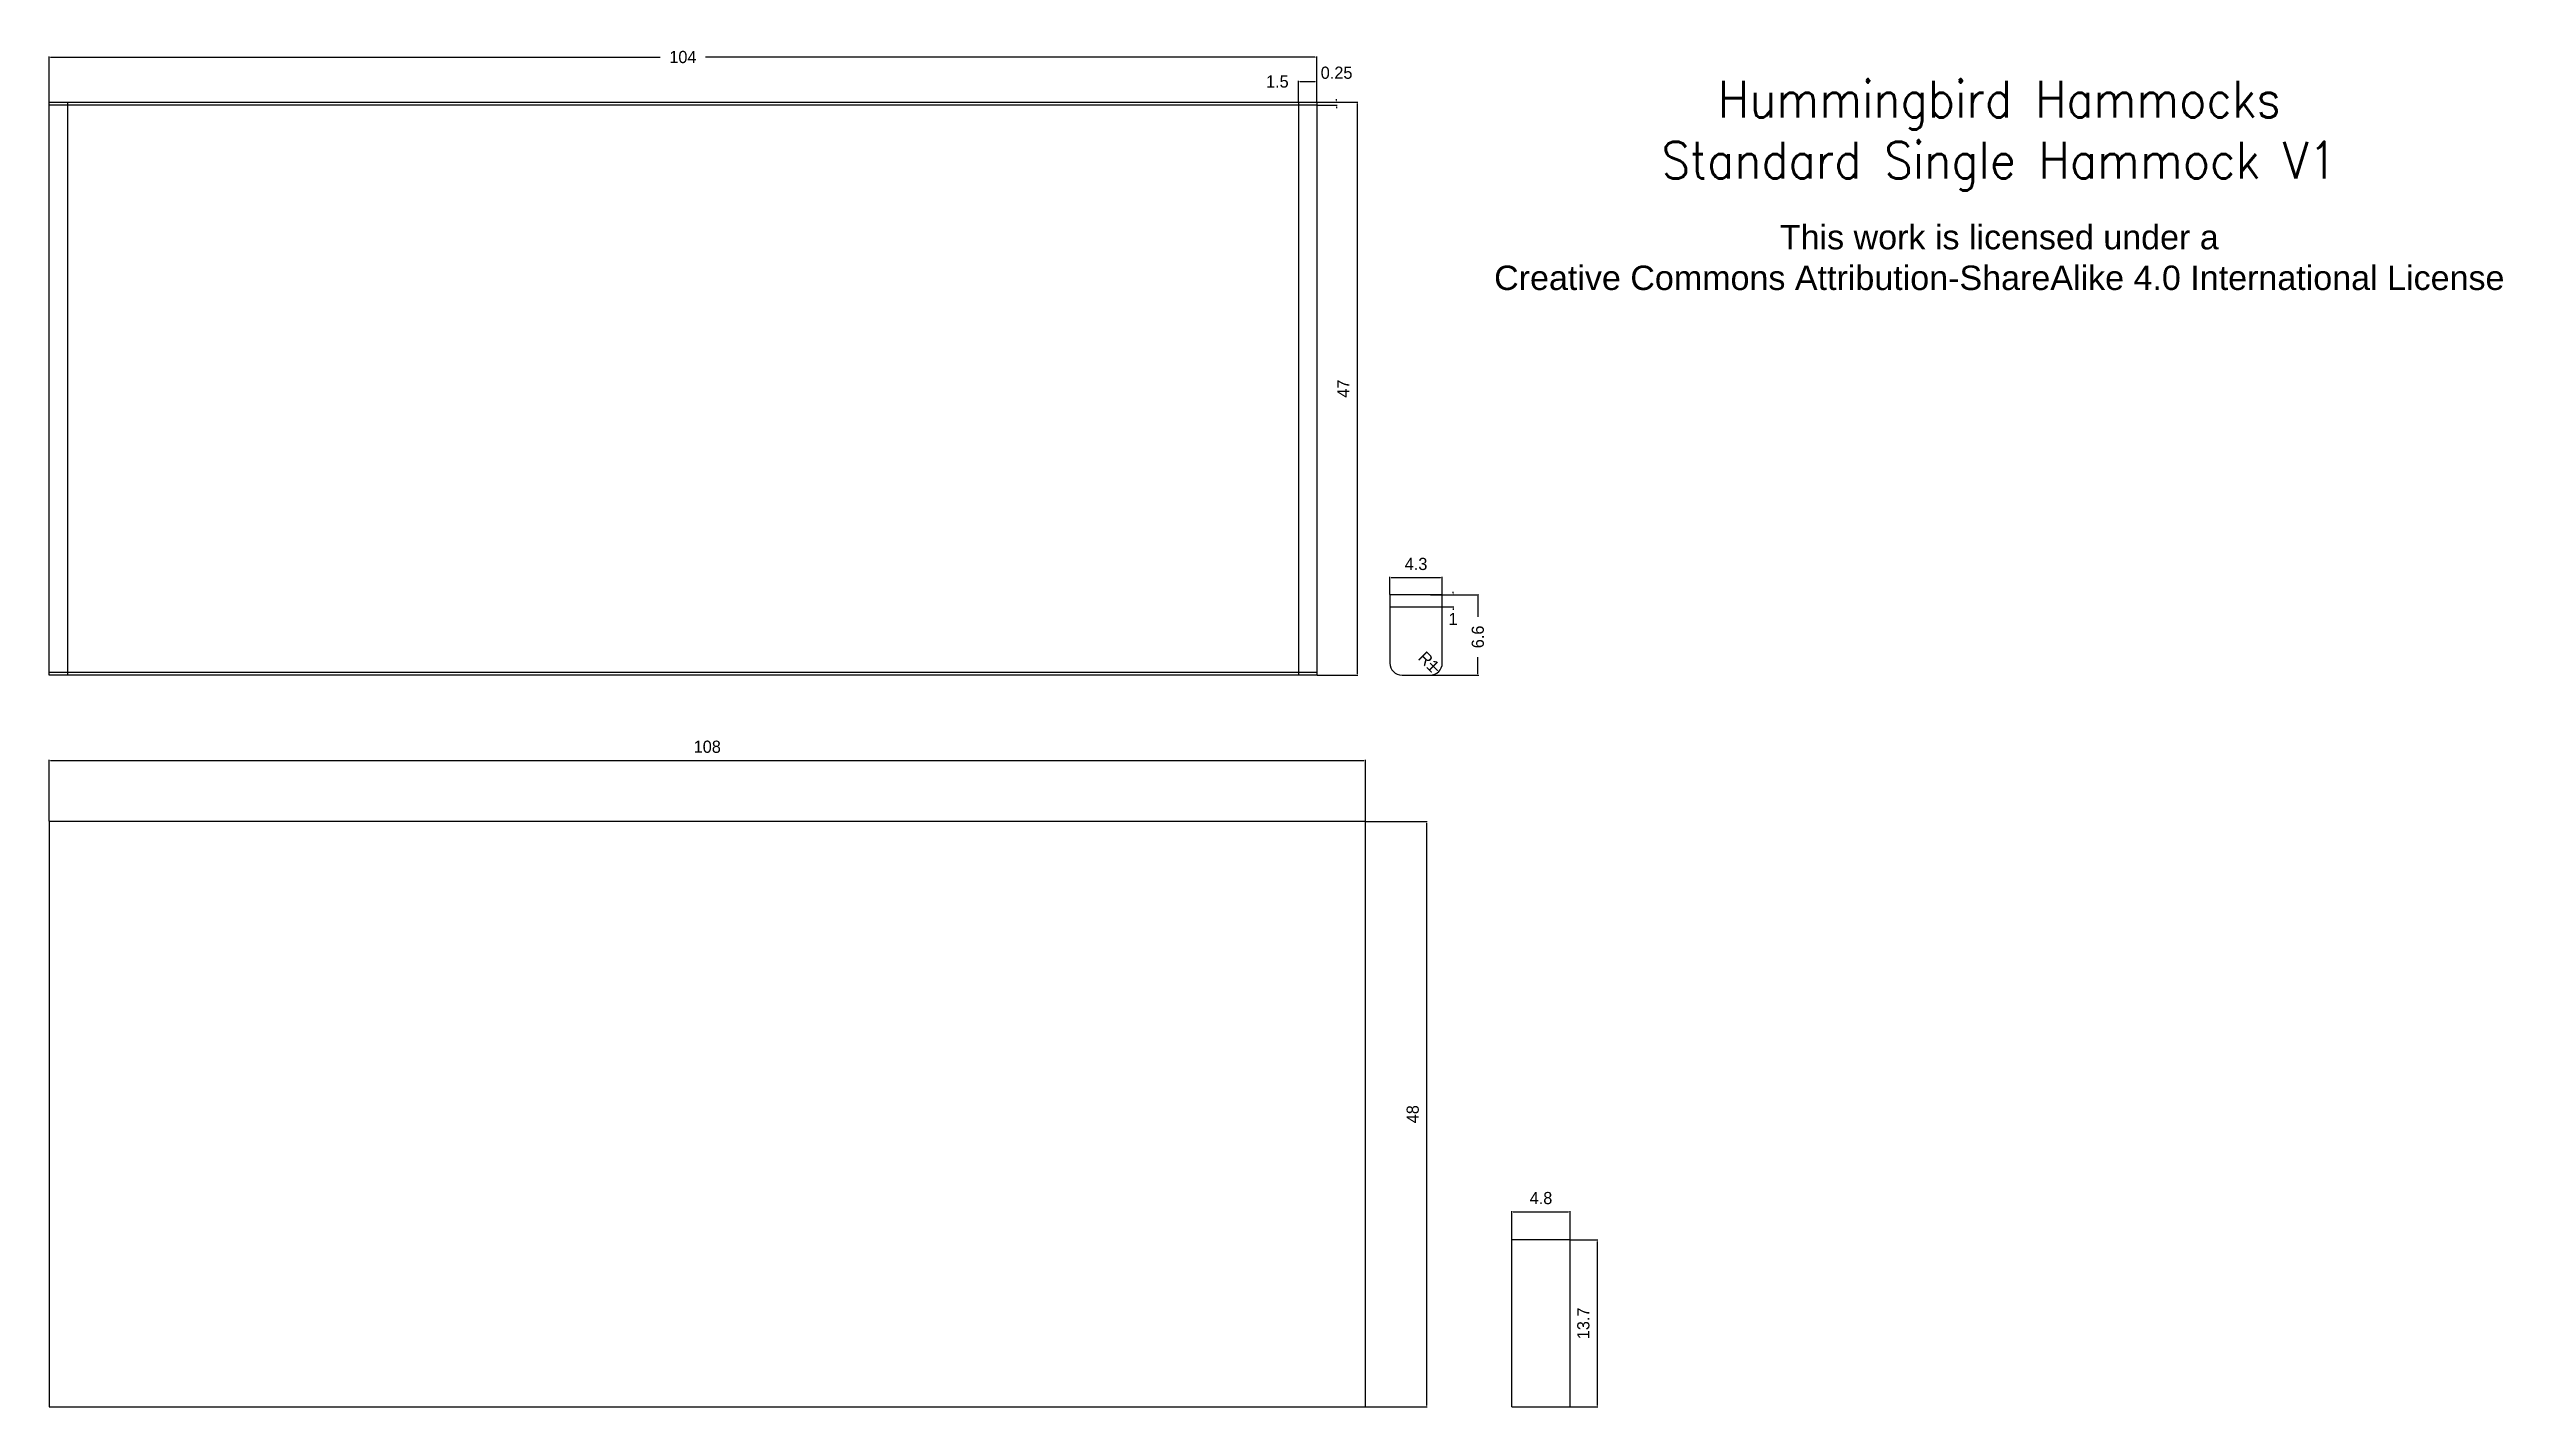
# Model space of a CAD drawing. Header units: inches. Extents: x 0 to 201, y 0 to 111.
import ezdxf

# ---------------------------------------------------------------- set-up
doc = ezdxf.new("R2010")
doc.units = ezdxf.units.IN
doc.header["$MEASUREMENT"] = 0
doc.layers.get('0').update_dxf_attribs({"color": 178, "lineweight": 25, "true_color": 0x000000})
doc.layers.get('Defpoints').update_dxf_attribs({"true_color": 0xffffff})
for name, color, linetype, true_color in [('Bag Cut Size', 6, 'Continuous', 0xff00ff), ('Cut Size', 1, 'Continuous', 0xff0000), ('Dimensions', 4, 'Continuous', 0x00ffff), ('Finished Bag', 3, 'Continuous', 0x00ff00), ('Finished Hammock', 5, 'Continuous', 0x0000ff)]:
    doc.layers.add(name, color=color, linetype=linetype, true_color=true_color)
doc.styles.add('QCADDimTextStyle', font='txt')
doc.styles.add('textstyle0', font='Standard')
doc.styles.add('textstyle1', font='Standard')
doc.dimstyles.new('QCADDimStyle', dxfattribs={"dimtxt": 1, "dimasz": 0.125, "dimexe": 0.0625, "dimexo": 0.03125, "dimtad": 1, "dimtoh": 1, "dimdec": 4, "dimzin": 0, "dimdsep": 46, "dimtxsty": 'QCADDimTextStyle', "dimcen": 0.09, "dimadec": 0, "dimazin": 0, "dimtfac": 1, "dimtdec": 4, "dimtofl": 0, "dimtmove": 0, "dimatfit": 3, "dimfxl": 1, "dimtolj": 1, "dimtzin": 0, "dimarcsym": 0})

# ---------------------------------------------------------------- blocks, each defined once
blk = doc.blocks.new('*D1')
at = {"layer": 'Defpoints', "color": 0}
for p in [(104, 110.69), (0, 107), (104, 107)]:
    blk.add_point(p, dxfattribs=at)
at = {"layer": 'Dimensions', "color": 0, "lineweight": -2}
for p, q in [((0, 107.03), (0, 110.75)), ((104, 107.03), (104, 110.75)), ((0.12, 110.69), (50.14, 110.69)), ((103.88, 110.69), (53.86, 110.69))]:
    blk.add_line(p, q, dxfattribs=at)
at = {"layer": 'Dimensions', "color": 0}
for points in [[(0.12, 110.71), (0.12, 110.67), (0, 110.69)], [(103.88, 110.67), (103.88, 110.71), (104, 110.69)]]:
    blk.add_solid(points, dxfattribs=at)
at = {"layer": 'Dimensions', "color": 0, "insert": (52, 110.69), "char_height": 1, "attachment_point": 5, "style": 'QCADDimTextStyle'}
blk.add_mtext('\\A1;104', dxfattribs=at)
blk = doc.blocks.new('*D2')
at = {"layer": 'Defpoints', "color": 0}
for p in [(102.5, 107), (104, 108.68), (104, 107)]:
    blk.add_point(p, dxfattribs=at)
at = {"layer": 'Dimensions', "color": 0, "lineweight": -2}
for p, q in [((102.5, 107.03), (102.5, 108.74)), ((104, 107.03), (104, 108.74)), ((102.62, 108.68), (103.88, 108.68))]:
    blk.add_line(p, q, dxfattribs=at)
at = {"layer": 'Dimensions', "color": 0}
for points in [[(102.62, 108.7), (102.62, 108.66), (102.5, 108.68)], [(103.88, 108.66), (103.88, 108.7), (104, 108.68)]]:
    blk.add_solid(points, dxfattribs=at)
at = {"layer": 'Dimensions', "color": 0, "insert": (100.77, 108.68), "char_height": 1, "attachment_point": 5, "style": 'QCADDimTextStyle'}
blk.add_mtext('\\A1;1.5', dxfattribs=at)
blk = doc.blocks.new('*D3')
at = {"layer": 'Defpoints', "color": 0}
for p in [(104, 107), (104, 106.75), (105.63, 106.75)]:
    blk.add_point(p, dxfattribs=at)
at = {"layer": 'Dimensions', "color": 0, "lineweight": -2}
for p, q in [((104.03, 107), (105.69, 107)), ((104.03, 106.75), (105.69, 106.75)), ((105.63, 107.12), (105.63, 107.25)), ((105.63, 106.62), (105.63, 106.5))]:
    blk.add_line(p, q, dxfattribs=at)
at = {"layer": 'Dimensions', "color": 0}
for points in [[(105.61, 107.12), (105.65, 107.12), (105.63, 107)], [(105.65, 106.62), (105.61, 106.62), (105.63, 106.75)]]:
    blk.add_solid(points, dxfattribs=at)
at = {"layer": 'Dimensions', "color": 0, "insert": (105.63, 109.4), "char_height": 1, "attachment_point": 5, "style": 'QCADDimTextStyle'}
blk.add_mtext('\\A1;0.25', dxfattribs=at)
blk = doc.blocks.new('*D4')
at = {"layer": 'Defpoints', "color": 0}
for p in [(104, 107), (104, 60), (107.31, 60)]:
    blk.add_point(p, dxfattribs=at)
at = {"layer": 'Dimensions', "color": 0, "lineweight": -2}
for p, q in [((104.03, 107), (107.37, 107)), ((107.31, 106.88), (107.31, 60.12)), ((104.03, 60), (107.37, 60))]:
    blk.add_line(p, q, dxfattribs=at)
at = {"layer": 'Dimensions', "color": 0}
for points in [[(107.33, 106.88), (107.29, 106.88), (107.31, 107)], [(107.29, 60.12), (107.33, 60.12), (107.31, 60)]]:
    blk.add_solid(points, dxfattribs=at)
at = {"layer": 'Dimensions', "color": 0, "insert": (106.18, 83.5), "char_height": 1, "attachment_point": 5, "rotation": 90, "style": 'QCADDimTextStyle'}
blk.add_mtext('\\A1;47', dxfattribs=at)
blk = doc.blocks.new('*D5')
at = {"layer": 'Defpoints', "color": 0}
for p in [(110, 66.6), (114.3, 68), (114.3, 66.6)]:
    blk.add_point(p, dxfattribs=at)
at = {"layer": 'Dimensions', "color": 0, "lineweight": -2}
for p, q in [((110, 66.63), (110, 68.06)), ((110.12, 68), (114.17, 68)), ((114.3, 66.63), (114.3, 68.06))]:
    blk.add_line(p, q, dxfattribs=at)
at = {"layer": 'Dimensions', "color": 0}
for points in [[(110.12, 68.02), (110.12, 67.98), (110, 68)], [(114.17, 67.98), (114.17, 68.02), (114.3, 68)]]:
    blk.add_solid(points, dxfattribs=at)
at = {"layer": 'Dimensions', "color": 0, "insert": (112.15, 69.12), "char_height": 1, "attachment_point": 5, "style": 'QCADDimTextStyle'}
blk.add_mtext('\\A1;4.3', dxfattribs=at)
blk = doc.blocks.new('*D6')
at = {"layer": 'Defpoints', "color": 0}
for p in [(113.3, 66.6), (117.22, 66.6), (113.3, 60)]:
    blk.add_point(p, dxfattribs=at)
at = {"layer": 'Dimensions', "color": 0, "lineweight": -2}
for p, q in [((113.33, 66.6), (117.29, 66.6)), ((117.22, 66.47), (117.22, 64.79)), ((117.22, 60.12), (117.22, 61.49)), ((113.33, 60), (117.29, 60))]:
    blk.add_line(p, q, dxfattribs=at)
at = {"layer": 'Dimensions', "color": 0}
for points in [[(117.25, 66.47), (117.2, 66.47), (117.22, 66.6)], [(117.2, 60.12), (117.25, 60.12), (117.22, 60)]]:
    blk.add_solid(points, dxfattribs=at)
at = {"layer": 'Dimensions', "color": 0, "insert": (117.22, 63.14), "char_height": 1, "attachment_point": 5, "rotation": 90, "style": 'QCADDimTextStyle'}
blk.add_mtext('\\A1;6.6', dxfattribs=at)
blk = doc.blocks.new('*D7')
at = {"layer": 'Defpoints', "color": 0}
for p in [(114.3, 66.6), (114.3, 65.6), (115.19, 65.6)]:
    blk.add_point(p, dxfattribs=at)
at = {"layer": 'Dimensions', "color": 0, "lineweight": -2}
for p, q in [((114.33, 66.6), (115.25, 66.6)), ((115.19, 66.72), (115.19, 66.85)), ((114.33, 65.6), (115.25, 65.6)), ((115.19, 65.47), (115.19, 65.35))]:
    blk.add_line(p, q, dxfattribs=at)
at = {"layer": 'Dimensions', "color": 0}
for points in [[(115.17, 66.72), (115.21, 66.72), (115.19, 66.6)], [(115.21, 65.47), (115.17, 65.47), (115.19, 65.6)]]:
    blk.add_solid(points, dxfattribs=at)
at = {"layer": 'Dimensions', "color": 0, "insert": (115.19, 64.61), "char_height": 1, "attachment_point": 5, "style": 'QCADDimTextStyle'}
blk.add_mtext('\\A1;1', dxfattribs=at)
blk = doc.blocks.new('*D8')
at = {"layer": 'Defpoints', "color": 0}
for p in [(113.3, 61), (114.01, 60.29)]:
    blk.add_point(p, dxfattribs=at)
at = {"layer": 'Dimensions', "color": 0, "lineweight": -2}
blk.add_line((113.92, 60.38), (113.3, 61), dxfattribs=at)
at = {"layer": 'Dimensions', "color": 0}
blk.add_solid([(113.9, 60.37), (113.93, 60.4), (114.01, 60.29)], dxfattribs=at)
at = {"layer": 'Dimensions', "color": 0, "insert": (113.2, 61.1), "char_height": 1, "attachment_point": 5, "rotation": 315, "style": 'QCADDimTextStyle'}
blk.add_mtext('\\A1;R1', dxfattribs=at)
blk = doc.blocks.new('*D9')
at = {"layer": 'Defpoints', "color": 0}
for p in [(108, 53), (0, 48), (108, 48)]:
    blk.add_point(p, dxfattribs=at)
at = {"layer": 'Dimensions', "color": 0, "lineweight": -2}
for p, q in [((0, 48.03), (0, 53.06)), ((0.12, 53), (107.88, 53)), ((108, 48.03), (108, 53.06))]:
    blk.add_line(p, q, dxfattribs=at)
at = {"layer": 'Dimensions', "color": 0}
for points in [[(0.12, 53.02), (0.12, 52.98), (0, 53)], [(107.88, 52.98), (107.88, 53.02), (108, 53)]]:
    blk.add_solid(points, dxfattribs=at)
at = {"layer": 'Dimensions', "color": 0, "insert": (54, 54.13), "char_height": 1, "attachment_point": 5, "style": 'QCADDimTextStyle'}
blk.add_mtext('\\A1;108', dxfattribs=at)
blk = doc.blocks.new('*D10')
at = {"layer": 'Defpoints', "color": 0}
for p in [(108, 48), (108, 0), (113, 0)]:
    blk.add_point(p, dxfattribs=at)
at = {"layer": 'Dimensions', "color": 0, "lineweight": -2}
for p, q in [((108.03, 48), (113.06, 48)), ((113, 47.87), (113, 0.12)), ((108.03, 0), (113.06, 0))]:
    blk.add_line(p, q, dxfattribs=at)
at = {"layer": 'Dimensions', "color": 0}
for points in [[(113.02, 47.87), (112.98, 47.87), (113, 48)], [(112.98, 0.12), (113.02, 0.12), (113, 0)]]:
    blk.add_solid(points, dxfattribs=at)
at = {"layer": 'Dimensions', "color": 0, "insert": (111.88, 24), "char_height": 1, "attachment_point": 5, "rotation": 90, "style": 'QCADDimTextStyle'}
blk.add_mtext('\\A1;48', dxfattribs=at)
blk = doc.blocks.new('*D11')
at = {"layer": 'Defpoints', "color": 0}
for p in [(124.8, 16), (120, 13.7), (124.8, 13.7)]:
    blk.add_point(p, dxfattribs=at)
at = {"layer": 'Dimensions', "color": 0, "lineweight": -2}
for p, q in [((120, 13.73), (120, 16.06)), ((120.12, 16), (124.67, 16)), ((124.8, 13.73), (124.8, 16.06))]:
    blk.add_line(p, q, dxfattribs=at)
at = {"layer": 'Dimensions', "color": 0}
for points in [[(120.12, 16.02), (120.12, 15.98), (120, 16)], [(124.67, 15.98), (124.67, 16.02), (124.8, 16)]]:
    blk.add_solid(points, dxfattribs=at)
at = {"layer": 'Dimensions', "color": 0, "insert": (122.4, 17.12), "char_height": 1, "attachment_point": 5, "style": 'QCADDimTextStyle'}
blk.add_mtext('\\A1;4.8', dxfattribs=at)
blk = doc.blocks.new('*D12')
at = {"layer": 'Defpoints', "color": 0}
for p in [(124.8, 13.7), (124.8, 0), (127, 0)]:
    blk.add_point(p, dxfattribs=at)
at = {"layer": 'Dimensions', "color": 0, "lineweight": -2}
for p, q in [((124.83, 13.7), (127.06, 13.7)), ((127, 13.57), (127, 0.12)), ((124.83, 0), (127.06, 0))]:
    blk.add_line(p, q, dxfattribs=at)
at = {"layer": 'Dimensions', "color": 0}
for points in [[(127.02, 13.57), (126.98, 13.57), (127, 13.7)], [(126.98, 0.12), (127.02, 0.12), (127, 0)]]:
    blk.add_solid(points, dxfattribs=at)
at = {"layer": 'Dimensions', "color": 0, "insert": (125.88, 6.85), "char_height": 1, "attachment_point": 5, "rotation": 90, "style": 'QCADDimTextStyle'}
blk.add_mtext('\\A1;13.7', dxfattribs=at)

msp = doc.modelspace()

# ---------------------------------------------------------------- linework, layer by layer
at = {"layer": 'Bag Cut Size', "color": 7, "true_color": 0xffffff}
for p, q in [((120, 0), (120, 13.7)), ((124.8, 13.7), (120, 13.7)), ((124.8, 0), (124.8, 13.7)), ((120, 0), (124.8, 0))]:
    msp.add_line(p, q, dxfattribs=at)
at = {"layer": 'Cut Size', "color": 7, "true_color": 0xffffff}
for p, q in [((108, 48), (0, 48)), ((0, 48), (0, 0)), ((108, 0), (108, 48)), ((0, 0), (108, 0))]:
    msp.add_line(p, q, dxfattribs=at)
at = {"layer": 'Finished Bag', "color": 7, "true_color": 0xffffff}
for p, q in [((114.3, 66.6), (110, 66.6)), ((110, 66.6), (110, 61)), ((114.3, 61), (114.3, 66.6)), ((110, 65.6), (114.3, 65.6)), ((111, 60), (113.3, 60))]:
    msp.add_line(p, q, dxfattribs=at)
for centre, start, end in [((111, 61), 180, 270), ((113.3, 61), 270, 0)]:
    msp.add_arc(centre, 1, start, end, dxfattribs=at)
at = {"layer": 'Finished Hammock', "color": 7, "true_color": 0xffffff}
for p, q in [((0, 107), (104, 107)), ((0, 60), (0, 107)), ((104, 106.75), (0, 106.75)), ((1.5, 107), (1.5, 60)), ((102.5, 107), (102.5, 60)), ((104, 107), (104, 60)), ((0, 60.25), (104, 60.25)), ((104, 60), (0, 60))]:
    msp.add_line(p, q, dxfattribs=at)

# ---------------------------------------------------------------- texts
at = {"attachment_point": 5}
for s, insert, char_height, style in [('\\H3.00133;Hummingbird Hammocks\\PStandard Single Hammock V1', (160, 104.242), 0.06843, 'textstyle0'), ('\\fHelvetica Neue,Helvetica,Arial,sans-serif|b0|i0|c0|p0;\\c3618615;\\H1.99926;This work is licensed under a \\P\\c13730329;Creative Commons Attribution-ShareAlike 4.0 International License', (160, 94.242), 0.068434, 'textstyle1')]:
    msp.add_mtext(s, dxfattribs=dict(at, insert=insert, char_height=char_height, style=style))

# ---------------------------------------------------------------- dimensions: what is measured, and where the dimension line sits
at = {"layer": 'Dimensions'}
for base, p1, p2, angle, picture, middle, dimtype in [((104, 110.688), (0, 107), (104, 107), 0, '*D1', (52, 110.688), 161), ((104, 108.678), (102.5, 107), (104, 107), 0, '*D2', (100.774, 108.678), 161), ((105.63, 106.75), (104, 107), (104, 106.75), 90, '*D3', (105.63, 109.399), 160), ((117.224, 66.6), (113.3, 60), (113.3, 66.6), 90, '*D6', (117.224, 63.143), 161), ((115.19, 65.6), (114.3, 66.6), (114.3, 65.6), 270, '*D7', (115.19, 64.606), 161)]:
    dim = msp.add_linear_dim(base=base, p1=p1, p2=p2, angle=angle, dimstyle='QCADDimStyle', override={"dimtxt": 1, "dimasz": 0.125, "dimexe": 0.0625, "dimexo": 0.03125, "dimgap": 0.625, "dimdec": 2, "dimzin": 8, "dimclrd": 0, "dimclre": 0, "dimclrt": 0, "dimazin": 2, "dimtmove": 2}, dxfattribs=at)
    dim.commit()
    dim.dimension.update_dxf_attribs({"geometry": picture, "text_midpoint": middle, "dimtype": dimtype})
for base, p1, p2, picture, middle in [((107.306, 60), (104, 107), (104, 60), '*D4', (106.181, 83.5)), ((113, 0), (108, 48), (108, 0), '*D10', (111.875, 24)), ((127, 0), (124.8, 13.7), (124.8, 0), '*D12', (125.875, 6.85))]:
    dim = msp.add_linear_dim(base=base, p1=p1, p2=p2, angle=90, dimstyle='QCADDimStyle', override={"dimtxt": 1, "dimasz": 0.125, "dimexe": 0.0625, "dimexo": 0.03125, "dimgap": 0.625, "dimdec": 2, "dimzin": 8, "dimclrd": 0, "dimclre": 0, "dimclrt": 0, "dimazin": 2, "dimtmove": 2}, dxfattribs=at)
    dim.commit()
    dim.dimension.update_dxf_attribs({"geometry": picture, "text_midpoint": middle})
dim = msp.add_aligned_dim(p1=(110, 66.6), p2=(114.3, 66.6), distance=1.4, dimstyle='QCADDimStyle', override={"dimtxt": 1, "dimasz": 0.125, "dimexe": 0.0625, "dimexo": 0.03125, "dimgap": 0.625, "dimdec": 2, "dimzin": 8, "dimclrd": 0, "dimclre": 0, "dimclrt": 0, "dimazin": 2, "dimtmove": 2}, dxfattribs=at)
dim.commit()
dim.dimension.update_dxf_attribs({"geometry": '*D5', "text_midpoint": (112.15, 69.125)})
dim = msp.add_radius_dim(center=(113.3, 61), mpoint=(114.007, 60.293), dimstyle='QCADDimStyle', override={"dimtxt": 1, "dimasz": 0.125, "dimexe": 0.0625, "dimexo": 0.03125, "dimgap": 0.625, "dimdec": 2, "dimzin": 8, "dimclrd": 0, "dimclre": 0, "dimclrt": 0, "dimazin": 2, "dimtmove": 2}, dxfattribs=at)
dim.commit()
dim.dimension.update_dxf_attribs({"geometry": '*D8', "text_midpoint": (113.2, 61.1), "dimtype": 164})
for base, p1, p2, picture, middle in [((108, 53), (0, 48), (108, 48), '*D9', (54, 54.125)), ((124.8, 16), (120, 13.7), (124.8, 13.7), '*D11', (122.4, 17.125))]:
    dim = msp.add_linear_dim(base=base, p1=p1, p2=p2, dimstyle='QCADDimStyle', override={"dimtxt": 1, "dimasz": 0.125, "dimexe": 0.0625, "dimexo": 0.03125, "dimgap": 0.625, "dimdec": 2, "dimzin": 8, "dimclrd": 0, "dimclre": 0, "dimclrt": 0, "dimazin": 2, "dimtmove": 2}, dxfattribs=at)
    dim.commit()
    dim.dimension.update_dxf_attribs({"geometry": picture, "text_midpoint": middle})

doc.saveas('drawing.dxf')
